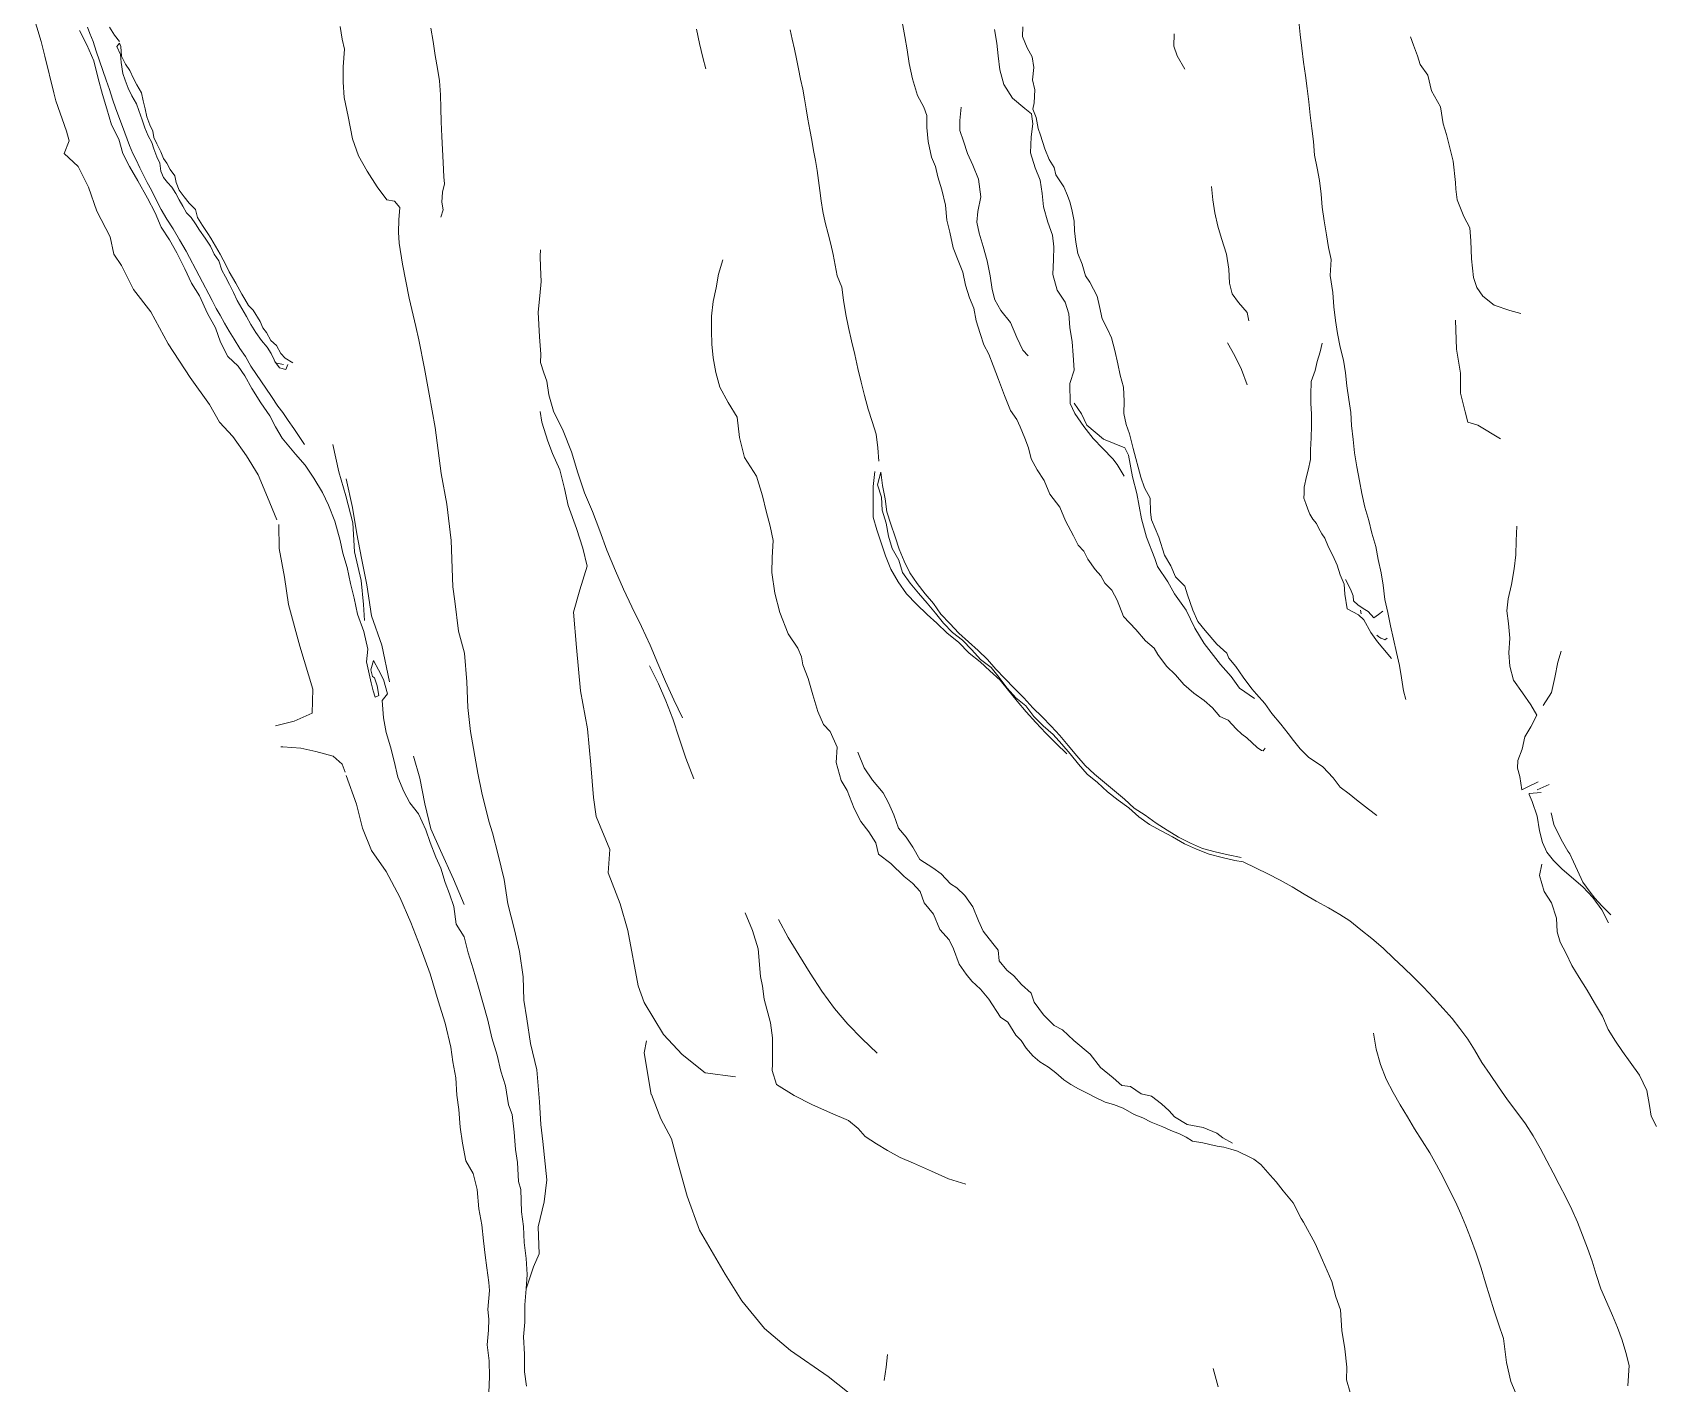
# Model space of a CAD drawing. Extents: x 683321 to 688873, y 7661944 to 7668387.
# Drawn here: x 684372 to 684880, y 7664237 to 7664659 of the extents above; entities that cross this region are included whole.
import ezdxf

# ---------------------------------------------------------------- set-up
doc = ezdxf.new("R2010")
doc.units = 0
doc.header["$MEASUREMENT"] = 0
doc.layers.add('01 CRESTA_Line', color=3, linetype='Continuous', lineweight=20)

msp = doc.modelspace()

# ---------------------------------------------------------------- linework, layer by layer
at = {"layer": '01 CRESTA_Line'}
for points in [[(684371.94, 7664665.5, 4021.47), (684374.63, 7664656.5, 4021.54), (684375.81, 7664652, 4021.84), (684378.62, 7664640.5, 4022.08), (684379.25, 7664638, 4022.34), (684382.56, 7664628.5, 4021.91), (684383.44, 7664625.5, 4022.84), (684381.88, 7664621.5, 4024.13), (684386.19, 7664617.5, 4022.58), (684389.44, 7664611, 4022.02), (684392.06, 7664603.5, 4022.32), (684396.25, 7664595.5, 4021.97), (684397.44, 7664590, 4023.55), (684399.75, 7664586.5, 4022.89), (684403.5, 7664579, 4021.53), (684409, 7664572, 4020.39), (684414.44, 7664562, 4020.48), (684421.31, 7664551.5, 4020.28), (684427.38, 7664543, 4019.84), (684430.5, 7664537.5, 4020), (684434.62, 7664533, 4018.4), (684438.94, 7664527, 4017.62), (684442.56, 7664521, 4017.09), (684445.44, 7664514, 4017.45), (684448.44, 7664507, 4017.24)], [(684757.67, 7664435.51, 4110.02), (684756.99, 7664434.7, 4109.9), (684756.53, 7664434.83, 4109.92), (684755.19, 7664435.79, 4109.78), (684751.94, 7664438.75, 4109.15), (684750.32, 7664439.88, 4109.01), (684748.55, 7664441.63, 4108.89), (684746.1, 7664444.27, 4108.66), (684743.47, 7664445.48, 4108.06), (684741.19, 7664448.15, 4107.83), (684738.55, 7664450.46, 4107.47), (684735.34, 7664452.8, 4106.9), (684732.22, 7664455.49, 4106.81), (684729.63, 7664458.52, 4106.32), (684726.76, 7664461.15, 4105.64), (684724.01, 7664464.86, 4105.16), (684722.87, 7664466.85, 4105.09), (684720.16, 7664469.15, 4104.61), (684717.22, 7664472.68, 4104.33), (684713.36, 7664476.74, 4103.72), (684711.3, 7664481.85, 4103.32), (684709.71, 7664484.93, 4103.06), (684707.5, 7664487.17, 4102.77), (684706.22, 7664489.49, 4102.5), (684704.5, 7664491.39, 4102.19), (684702.14, 7664494.63, 4101.71), (684700.88, 7664497.11, 4101.34), (684699.18, 7664499.07, 4101.26), (684697.64, 7664501.97, 4100.68), (684695.17, 7664506.68, 4100.23), (684693.36, 7664510.9, 4100.09), (684690.26, 7664514.99, 4099.4), (684688.51, 7664519.24, 4099.27), (684686.31, 7664522.58, 4098.95), (684684.41, 7664526.08, 4098.55), (684683.63, 7664529.44, 4098.26), (684682.45, 7664532.49, 4097.7), (684680.96, 7664536.05, 4098.08), (684679.9, 7664538.38, 4098.04), (684677.99, 7664541.15, 4097.45), (684676.08, 7664545.83, 4097.11), (684674.22, 7664550.88, 4096.87), (684672.53, 7664555.27, 4096.68), (684671.2, 7664558.77, 4096.33), (684669.63, 7664561.7, 4095.98), (684668.51, 7664565.26, 4096.06), (684667.26, 7664569.16, 4095.63), (684666.44, 7664573.18, 4095.27), (684665.14, 7664576.39, 4095.29), (684663.85, 7664580.39, 4095), (684663.05, 7664584.37, 4094.47), (684661.76, 7664587.52, 4094.42), (684660.05, 7664592.04, 4093.71), (684658.98, 7664596.94, 4093.28), (684658.07, 7664600.69, 4093.05), (684657.66, 7664605.35, 4092.62), (684656.49, 7664610.13, 4092.48), (684655.27, 7664614.27, 4092.21), (684654.54, 7664617.47, 4092.02), (684653.28, 7664620.34, 4091.66), (684652.22, 7664625.23, 4091.41), (684651.76, 7664629.6, 4090.92), (684651.8, 7664633.35, 4090.67), (684650.83, 7664636.05, 4090.35), (684648.85, 7664639.63, 4090.41), (684647.29, 7664644.88, 4089.6), (684646.3, 7664649.62, 4089.26), (684645.6, 7664653.92, 4088.8), (684644.87, 7664658.09, 4088.59), (684644.11, 7664662.74, 4088.13)], [(684768.2, 7664662.94, 4132.23), (684768.6, 7664658.69, 4131.92), (684769.09, 7664654.41, 4131.6), (684769.68, 7664650.1, 4131.24), (684770.26, 7664645.96, 4130.95), (684770.78, 7664641.82, 4130.55), (684771.31, 7664637.71, 4130.27), (684771.75, 7664633.53, 4129.91), (684772.23, 7664629.35, 4129.62), (684772.74, 7664625.26, 4129.33), (684773.12, 7664621.03, 4129.07), (684773.89, 7664616.9, 4128.78), (684774.62, 7664613.07, 4128.44), (684775.12, 7664608.75, 4127.91), (684775.51, 7664604.69, 4127.55), (684776.11, 7664600.46, 4127.16), (684776.82, 7664596.12, 4126.8), (684777.5, 7664592.11, 4126.49), (684778.31, 7664588.32, 4126.18), (684778.03, 7664583.34, 4125.83), (684778.86, 7664578.03, 4125.4), (684779.11, 7664573.59, 4125.07), (684779.68, 7664569.29, 4124.77), (684780.3, 7664565.19, 4124.43), (684781.08, 7664561, 4123.88), (684782.15, 7664556.92, 4123.42), (684782.78, 7664552.93, 4123.11), (684783.24, 7664548.84, 4122.76), (684783.87, 7664544.6, 4122.42), (684784.43, 7664540.57, 4122.04), (684784.69, 7664536.43, 4121.64), (684785.21, 7664532.07, 4121.18), (684785.56, 7664527.88, 4120.79), (684786.36, 7664523.48, 4120.31), (684787.16, 7664519.19, 4119.86), (684787.94, 7664515.18, 4119.48), (684788.81, 7664510.94, 4119.08), (684790.03, 7664506.76, 4118.61), (684791.06, 7664502.83, 4118.31), (684792.22, 7664498.65, 4117.95), (684793.04, 7664494.51, 4117.61), (684793.93, 7664490.39, 4117.31), (684794.56, 7664486.48, 4117), (684795.1, 7664482.04, 4116.55), (684796, 7664477.98, 4116.23), (684796.88, 7664473.78, 4115.91), (684797.77, 7664469.59, 4115.58), (684798.69, 7664465.42, 4115.29), (684799.63, 7664461.41, 4115.04), (684800.32, 7664457.54, 4114.73), (684800.97, 7664453.5, 4114.37), (684801.67, 7664450.81, 4114.08)], [(684386.63, 7664660, 4016.26), (684389, 7664655.5, 4016.06), (684391.19, 7664650.5, 4015.89), (684392.5, 7664645, 4015.64), (684393.88, 7664640, 4015.64), (684395.25, 7664635.5, 4015.64), (684396.62, 7664630.5, 4015.66), (684398.94, 7664626, 4015.65), (684400.25, 7664621.5, 4015.37), (684402.31, 7664617.5, 4015.15), (684404.94, 7664613, 4015.02), (684407.94, 7664607.5, 4015.14), (684410.38, 7664603, 4014.94), (684412.19, 7664598.5, 4014.52), (684414.81, 7664594.5, 4014.53), (684417.06, 7664590.5, 4014.18), (684419.62, 7664585.5, 4014.01), (684421.75, 7664581, 4013.77), (684424.25, 7664577, 4013.7), (684426.75, 7664571.5, 4013.6), (684429.19, 7664567, 4013.48), (684430.75, 7664562.5, 4013.13), (684433.12, 7664558, 4012.89), (684436.25, 7664555, 4012.8), (684438.38, 7664552, 4012.56), (684440.62, 7664548, 4012.4), (684443.44, 7664543.5, 4012.27), (684446.19, 7664539.5, 4012.03), (684448, 7664536, 4011.99), (684450.06, 7664532.5, 4011.83), (684454.19, 7664527.5, 4011.95), (684457.25, 7664524, 4011.96), (684460, 7664520, 4012.21), (684462.69, 7664515.5, 4012.3), (684464.56, 7664511.5, 4012.79), (684466.5, 7664506.5, 4012.92), (684468.19, 7664500.5, 4013.11), (684469.06, 7664496.5, 4013.44), (684470.44, 7664492, 4013.64), (684471.44, 7664487, 4013.73), (684472.56, 7664482.5, 4013.99), (684473.69, 7664477.5, 4014.01), (684475.62, 7664472, 4014.07), (684476.88, 7664466.5, 4013.87), (684476.44, 7664462.5, 4012.82), (684477.88, 7664456, 4012.27), (684478.56, 7664453.5, 4012.33), (684479.12, 7664451.5, 4012.28), (684480.31, 7664452, 4012.42), (684479.81, 7664455, 4012.35), (684479, 7664457.5, 4012.3), (684478.31, 7664458, 4012.26), (684477.81, 7664460, 4012.18), (684478.62, 7664463, 4014.11), (684480.25, 7664460, 4013.88), (684481.81, 7664457, 4013.88), (684483.06, 7664452.5, 4013.88), (684481.38, 7664450.5, 4014.07), (684481.75, 7664445, 4013.56), (684482.56, 7664440.5, 4012.77), (684484, 7664436, 4012.6), (684485.13, 7664431.5, 4012.27), (684486.25, 7664426.5, 4012.22), (684488.12, 7664422, 4012.13), (684490.06, 7664418.5, 4012.67), (684492.75, 7664415, 4013.48), (684495, 7664410, 4013.33), (684496.38, 7664406, 4013.54), (684498.19, 7664401.5, 4013.31), (684499.75, 7664398, 4013.05), (684501.06, 7664393.5, 4012.73), (684502.38, 7664390, 4012.45), (684503.81, 7664386, 4012.37), (684504.56, 7664380.5, 4011.38), (684507.06, 7664376.5, 4011.84), (684508.31, 7664371.5, 4011.03), (684509.81, 7664366.5, 4011), (684511.25, 7664361.5, 4010.97), (684512.88, 7664356, 4010.92), (684514.38, 7664350.5, 4010.73), (684515.69, 7664345, 4010.61), (684517.38, 7664339.5, 4010.8), (684518.5, 7664334.5, 4010.82), (684519.94, 7664330, 4011.03), (684520.88, 7664324, 4011.27), (684522, 7664321, 4011.2), (684522.62, 7664315.5, 4011.49), (684523.06, 7664310, 4011.61), (684523.69, 7664306, 4011.56), (684524.06, 7664300, 4011.53), (684524.75, 7664297.5, 4011.33), (684524.94, 7664290.5, 4011.12), (684525.62, 7664286, 4010.77), (684525.75, 7664281, 4010.54), (684526.44, 7664276, 4010.36), (684526.69, 7664271, 4010.15), (684526.44, 7664266.5, 4009.93), (684526, 7664261.5, 4009.68), (684526, 7664256, 4009.17), (684525.62, 7664251.5, 4008.68), (684525.94, 7664246, 4008.2), (684525.94, 7664240.5, 4008.36), (684526.5, 7664236, 4008.15)], [(684389.12, 7664661, 4015.96), (684389.94, 7664659, 4015.86), (684390.94, 7664656.5, 4015.75), (684391.88, 7664653.5, 4015.63), (684392.94, 7664650.5, 4015.52), (684393.94, 7664647.5, 4015.45), (684395, 7664644.5, 4015.43), (684396, 7664641.5, 4015.46), (684397, 7664638.5, 4015.5), (684398.06, 7664635.5, 4015.55), (684399.19, 7664632.5, 4015.53), (684400.81, 7664628, 4015.36), (684401.56, 7664626, 4015.27), (684402.31, 7664624, 4015.2), (684403.31, 7664621.5, 4015.13), (684404.38, 7664619.5, 4015.06), (684405.5, 7664617, 4015), (684406.62, 7664615, 4014.97), (684407.88, 7664612.5, 4014.93), (684409.19, 7664610, 4014.88), (684410.62, 7664607, 4014.81), (684412.19, 7664604, 4014.7), (684414, 7664601, 4014.5), (684415.94, 7664598, 4014.29), (684417.94, 7664594.5, 4014.13), (684420, 7664591, 4014.01), (684428.12, 7664575.5, 4013.53), (684429.38, 7664573, 4013.44), (684430.62, 7664571, 4013.31), (684432, 7664568.5, 4013.19), (684433.44, 7664566, 4013.03), (684435, 7664563.5, 4012.86), (684436.81, 7664560.5, 4012.7), (684438.56, 7664558, 4012.57), (684440.31, 7664555, 4012.47), (684446.75, 7664545.5, 4012.12), (684448.69, 7664542.5, 4012), (684450.25, 7664540.5, 4011.94), (684451.94, 7664538, 4011.86), (684453.69, 7664535.5, 4011.85), (684455.38, 7664533, 4011.87), (684457.06, 7664530.5, 4011.88)], [(684399.13, 7664656.5, 4017.71), (684397.62, 7664658.5, 4018.86), (684396.06, 7664661, 4019.32)], [(684526.44, 7664266.5, 4009.93), (684528.69, 7664273.3, 4011.32), (684530.49, 7664277.41, 4012.24), (684530.16, 7664285.87, 4012.67), (684532.01, 7664293.64, 4013.48), (684532.91, 7664300.6, 4014.4), (684531.68, 7664312.57, 4015.68), (684531.03, 7664317.91, 4016.45), (684530.56, 7664324.93, 4016.83), (684529.76, 7664334.95, 4017.28), (684527.74, 7664343.14, 4017.96), (684526.66, 7664350.91, 4018.78), (684525.69, 7664356.79, 4019.27), (684525.47, 7664364.09, 4019.89), (684524.32, 7664371.99, 4020.55), (684522.81, 7664378.77, 4021.17), (684520.71, 7664386.88, 4022.09), (684519.53, 7664394.43, 4022.94), (684517.61, 7664402.19, 4023.31), (684515.86, 7664409.04, 4024.13), (684514.7, 7664412.76, 4024.74), (684512.53, 7664421.63, 4025.44), (684511.33, 7664427.76, 4026.52), (684508.98, 7664440.77, 4027.44), (684508.16, 7664448.22, 4028.06), (684507.9, 7664456.3, 4029.26), (684507.13, 7664465.3, 4029.6), (684505.23, 7664472.09, 4029.9), (684504.08, 7664481.52, 4030.59), (684503.44, 7664486.05, 4031.02), (684502.9, 7664500.54, 4032.18), (684501.58, 7664511.9, 4033.45), (684499.84, 7664521.46, 4034.39), (684497.95, 7664535.85, 4036.23), (684496.08, 7664546.28, 4036.78), (684494.63, 7664554.3, 4037.88), (684492.82, 7664563.24, 4038.9), (684491.89, 7664567.41, 4039.17), (684489.84, 7664576.26, 4040.27), (684487.74, 7664586.9, 4041.35), (684486.69, 7664593.47, 4041.21), (684486.43, 7664596.93, 4042.57), (684486.53, 7664600.78, 4042.62), (684486.88, 7664604.66, 4041.31), (684485.19, 7664606.61, 4041.53), (684482.79, 7664607.08, 4041.61), (684479.83, 7664611.05, 4041.7), (684476.64, 7664616.02, 4041.85), (684473.91, 7664620.76, 4041.56), (684472.07, 7664626.08, 4041.49), (684470.68, 7664633.06, 4041.22), (684469.46, 7664638.99, 4041.28), (684469.15, 7664643.86, 4041.35), (684469.2, 7664648.67, 4041.42), (684469.55, 7664654.11, 4042.07), (684468.83, 7664657.31, 4041.48), (684468.22, 7664661.28, 4041.6)], [(684496.57, 7664660.72, 4046.44), (684497.31, 7664656.52, 4046.1), (684497.92, 7664652.18, 4045.65), (684498.69, 7664648.11, 4045.34), (684499.25, 7664644.21, 4045.04), (684499.63, 7664639.9, 4044.6), (684499.76, 7664635.65, 4044.19), (684499.84, 7664631.39, 4043.79), (684500.06, 7664626.86, 4043.35), (684500.21, 7664622.78, 4042.94), (684500.48, 7664618.68, 4042.6), (684500.68, 7664614.24, 4042.19), (684500.81, 7664612.07, 4041.88), (684500.21, 7664609.47, 4041.19), (684499.98, 7664606.31, 4040.69), (684500.48, 7664603.85, 4040.02), (684499.76, 7664601.56, 4039.65)], [(684582.65, 7664648.01, 4070.52), (684581.68, 7664651.55, 4070.49), (684580.68, 7664655.94, 4070.43), (684579.74, 7664660.41, 4070.43)], [(684636.73, 7664525.35, 4099.32), (684636.48, 7664529.48, 4098.84), (684635.95, 7664533.73, 4097.21), (684634.72, 7664537.68, 4096.91), (684633.4, 7664541.61, 4096.55), (684632.23, 7664545.88, 4096.22), (684631.28, 7664550, 4095.95), (684630.24, 7664554.28, 4095.59), (684629.21, 7664558.62, 4095.27), (684628.24, 7664562.9, 4094.9), (684627.23, 7664567.12, 4094.58), (684626.46, 7664571.18, 4094.37), (684625.73, 7664575.61, 4094.12), (684625.21, 7664579.69, 4094.01), (684623.75, 7664583.24, 4093.62), (684623.09, 7664586.62, 4093.34), (684622.47, 7664589.92, 4093.07), (684621.77, 7664593.15, 4092.8), (684620.91, 7664596.44, 4092.49), (684619.97, 7664599.89, 4092.23), (684619.26, 7664603.38, 4092.01), (684618.7, 7664606.71, 4091.73), (684618.25, 7664609.96, 4091.46), (684617.84, 7664613.12, 4091.19), (684617.43, 7664616.2, 4090.98), (684616.94, 7664619.29, 4090.7), (684616.37, 7664622.49, 4090.47), (684615.83, 7664625.71, 4090.22), (684615.21, 7664628.9, 4089.92), (684614.56, 7664632.22, 4089.64), (684614.04, 7664635.51, 4089.38), (684613.53, 7664638.61, 4089.12), (684612.95, 7664641.66, 4088.85), (684612.3, 7664644.76, 4088.55), (684611.63, 7664647.95, 4088.25), (684611, 7664651.12, 4087.96), (684610.35, 7664654.19, 4087.67), (684609.68, 7664657.24, 4087.39), (684608.99, 7664660.21, 4087.12)], [(684672.92, 7664660.33, 4101.86), (684673.65, 7664656.05, 4101.81), (684674.09, 7664652.08, 4101.82), (684674.66, 7664647.64, 4101.86), (684675.9, 7664643.05, 4101.95), (684678.54, 7664638.78, 4101.93), (684682.42, 7664635.64, 4101.87), (684684.58, 7664633.91, 4101.83), (684684.95, 7664630.75, 4101.9), (684684.4, 7664626.76, 4101.95), (684684.21, 7664621.75, 4102.02), (684685.68, 7664617.07, 4102.18), (684687.23, 7664613.22, 4102.38), (684687.83, 7664609.03, 4102.61), (684688.26, 7664604.79, 4102.79), (684689.63, 7664600.09, 4102.97), (684691.09, 7664595.99, 4103.06), (684691.51, 7664592.38, 4103.2), (684691.43, 7664588.42, 4103.38), (684691.18, 7664583.72, 4103.57), (684692.51, 7664578.83, 4103.82), (684695.08, 7664575.05, 4103.9), (684696.24, 7664571.42, 4104.09), (684696.56, 7664567.11, 4104.41), (684697.26, 7664562.6, 4104.65), (684697.56, 7664558.41, 4104.71), (684697.87, 7664553.75, 4104.88), (684696.53, 7664549.57, 4105.03), (684696.64, 7664543.37, 4105.27), (684698.13, 7664540.16, 4105.41), (684700.92, 7664536.14, 4105.58), (684703.8, 7664532.42, 4105.52), (684706.85, 7664529.23, 4105.62), (684710.02, 7664526.06, 4105.75), (684711.31, 7664524.27, 4106.63), (684713.52, 7664520.64, 4106.6)], [(684681.78, 7664661.14, 4104.73), (684681.7, 7664658.07, 4104.68), (684683.17, 7664654.53, 4104.81), (684684.73, 7664651.74, 4105.15), (684685.24, 7664648.45, 4104.92), (684684.87, 7664644.58, 4105.55), (684685.56, 7664641.39, 4105.4), (684685.34, 7664637.33, 4104.78), (684684.92, 7664635.34, 4105.41), (684685.95, 7664632.76, 4105.55), (684686.59, 7664629.37, 4105.37), (684687.38, 7664627.21, 4105.79), (684688.67, 7664623, 4105.47), (684690.05, 7664619.69, 4104.68), (684691.65, 7664617.15, 4105.05), (684692.18, 7664614.83, 4105.74), (684694.6, 7664611.13, 4105.73), (684695.75, 7664608.37, 4106), (684696.5, 7664606.43, 4105.89), (684697.16, 7664604.01, 4105.84), (684697.87, 7664600.35, 4105.99), (684697.97, 7664597.37, 4106.04), (684698.35, 7664593.76, 4106.06), (684698.99, 7664590.24, 4105.97), (684700.41, 7664586.88, 4106.23), (684701.44, 7664583.21, 4106.38), (684702.83, 7664581.25, 4106.58), (684705.12, 7664576.85, 4106.81), (684705.79, 7664573.65, 4107.12), (684706.6, 7664569.77, 4107.1), (684708.24, 7664566.84, 4107.42), (684709.53, 7664563.91, 4107.35), (684710.61, 7664559.95, 4107.78), (684711.51, 7664555.74, 4107.94), (684712.26, 7664552.16, 4107.92), (684713.27, 7664548.4, 4108.43), (684713.57, 7664544.09, 4108.52), (684713.46, 7664540.19, 4108.94), (684714.15, 7664536.72, 4109.03), (684715.21, 7664533.87, 4109.2), (684716.36, 7664529.24, 4109.44), (684718.76, 7664520.32, 4110.05), (684719.93, 7664516.95, 4110.36), (684721.62, 7664513.7, 4110.55), (684721.77, 7664509.39, 4110.85), (684722.11, 7664506.92, 4111.12), (684724.41, 7664501.54, 4111.56), (684726.19, 7664495.92, 4111.9), (684728.14, 7664492.59, 4111.91), (684729.58, 7664489.09, 4112.25), (684732.54, 7664486.22, 4111.86), (684733.38, 7664483.47, 4112.25), (684735.01, 7664478.75, 4112.66), (684736.6, 7664475.14, 4112.87), (684738.84, 7664472.34, 4112.84), (684742.49, 7664468.05, 4112.98), (684745.7, 7664465.26, 4112.72), (684746.25, 7664463.69, 4113.08), (684748.44, 7664461.12, 4113.27), (684750.75, 7664457.71, 4113.01), (684753.47, 7664454.14, 4113.14), (684754.9, 7664452.4, 4113.37), (684757.52, 7664449.49, 4113.57), (684759.74, 7664446.38, 4113.61), (684762.5, 7664443.04, 4113.8), (684764.89, 7664440.11, 4113.99), (684766.55, 7664437.93, 4113.94), (684768.56, 7664435.29, 4114.03), (684771.22, 7664432.73, 4114.21), (684775.73, 7664429.72, 4114.1), (684778.91, 7664426.23, 4113.96), (684781.14, 7664423.33, 4114.32), (684783.96, 7664421.32, 4114.13), (684786.27, 7664419.37, 4113.86), (684789.99, 7664416.48, 4113.36), (684792.55, 7664414.5, 4112.16)], [(684732.54, 7664647.88, 4104.7), (684730.15, 7664652.03, 4104.68), (684729.11, 7664655.09, 4104.62), (684729.2, 7664658.98, 4104.55)], [(684803.08, 7664657.99, 4130.34), (684804.05, 7664655.42, 4130.83), (684805.35, 7664652.06, 4131.22), (684806.15, 7664649.35, 4131.54), (684808.51, 7664645.97, 4131.3), (684809.72, 7664641.08, 4130.97), (684812.48, 7664636.15, 4130.92), (684813.31, 7664630.82, 4130.53), (684814.43, 7664627.42, 4130.4), (684815.47, 7664623.33, 4130.32), (684816.44, 7664619.08, 4130), (684817.24, 7664612.4, 4130.12), (684817.3, 7664610.39, 4130.45), (684817.72, 7664607.05, 4130.62), (684819.8, 7664601.78, 4130.69), (684821.68, 7664598.29, 4130.63), (684821.99, 7664594.21, 4130.89), (684822.2, 7664588.58, 4131.27), (684822.79, 7664582.69, 4131.81), (684823.91, 7664579.58, 4132.04), (684825.79, 7664576.92, 4131.83), (684829.34, 7664574.05, 4131.98), (684834.21, 7664572.41, 4131.86), (684837.6, 7664571.46, 4131.96)], [(684451.81, 7664555.5, 4014.95), (684451.19, 7664554, 4014.61), (684449.19, 7664554.5, 4015.17), (684447.75, 7664556.5, 4015.24), (684447.56, 7664557, 4015.24), (684446.62, 7664559, 4015.73), (684445.38, 7664561, 4015.72), (684443.62, 7664563, 4015.52), (684441.81, 7664565.5, 4015.6), (684440.25, 7664568, 4015.65), (684438.88, 7664570.5, 4015.77), (684437.5, 7664573, 4015.81), (684436, 7664575.5, 4015.86), (684434.81, 7664578, 4016.02), (684433.63, 7664580.5, 4016.05), (684432.38, 7664583, 4016.11), (684431.19, 7664585, 4016.25), (684430.25, 7664588, 4016.37), (684428.81, 7664590, 4016.42), (684427.62, 7664592.5, 4016.49), (684426, 7664595, 4016.55), (684424.19, 7664597.5, 4016.75), (684422.94, 7664599.5, 4016.75), (684421.56, 7664601.5, 4016.99), (684420.13, 7664603, 4017.06), (684419, 7664605, 4017.19), (684417.88, 7664607, 4017.16), (684416.75, 7664609, 4017.18), (684415.56, 7664611, 4016.85), (684414.19, 7664612.5, 4016.74), (684412.94, 7664614, 4016.76), (684412.12, 7664616, 4017.2), (684411.81, 7664618.5, 4017.44), (684410.81, 7664620.5, 4017.6), (684409.94, 7664623, 4017.78), (684409.25, 7664625, 4017.94), (684408.13, 7664627, 4017.69), (684407.12, 7664629.5, 4017.97), (684406.31, 7664632, 4018.05), (684405.19, 7664635, 4017.75), (684404.44, 7664637, 4017.65), (684403, 7664639.5, 4017.43), (684401.88, 7664642, 4017.24), (684400.94, 7664644.5, 4017.16), (684400.19, 7664646.5, 4017.45), (684399.69, 7664650, 4017.68), (684399.5, 7664652.5, 4017.37), (684398.38, 7664655, 4017.25), (684398.38, 7664655, 4017.24), (684399.19, 7664656, 4017.48), (684399.56, 7664655, 4017.4), (684399.81, 7664652, 4017.36), (684401, 7664649.5, 4017.94), (684402.44, 7664647.5, 4017.84), (684403.56, 7664645, 4017.77), (684404.63, 7664643, 4017.96), (684406.06, 7664640.5, 4017.89), (684406.62, 7664638, 4018.22), (684407.19, 7664635.5, 4018.13), (684407.69, 7664633, 4018.32), (684408.63, 7664630.5, 4018.32), (684409.62, 7664628.5, 4018.34), (684409.94, 7664626.5, 4018.19), (684410.81, 7664624.5, 4018.04), (684412.06, 7664622, 4017.91), (684412.94, 7664620, 4018.16), (684414, 7664618.5, 4017.64), (684415, 7664616.5, 4017.58), (684416.5, 7664614.5, 4017.36), (684416.94, 7664612.5, 4017.24), (684417.88, 7664610, 4017.02), (684419.38, 7664608, 4017.23), (684421, 7664606, 4016.93), (684422.94, 7664604, 4017.06), (684423.56, 7664601.5, 4016.89), (684425.13, 7664599, 4016.81), (684426.81, 7664596.5, 4016.57), (684427.75, 7664595, 4016.47), (684429.19, 7664592.5, 4016.38), (684430.62, 7664590, 4016.31), (684432.56, 7664586.5, 4016.31), (684433.44, 7664584.5, 4016.15), (684435.56, 7664581, 4016.26), (684437.44, 7664577.5, 4016.15), (684438.38, 7664576, 4016.01), (684439.5, 7664574, 4015.89), (684441, 7664572.5, 4015.91), (684443.19, 7664569, 4015.66), (684444, 7664567, 4015.67), (684445.12, 7664565.5, 4015.78), (684446.56, 7664563, 4015.84), (684448.25, 7664561.5, 4015.89), (684449.62, 7664559, 4015.71), (684451, 7664557.5, 4015.48), (684453.39, 7664556.09, 4014.57)], [(684662.56, 7664635.97, 4090.75), (684662.06, 7664631.86, 4091.12), (684662.15, 7664628.69, 4091.4), (684663.21, 7664625.33, 4091.7), (684664.47, 7664621.52, 4092.02), (684666.13, 7664617.89, 4092.34), (684667.96, 7664613.47, 4092.67), (684668.7, 7664608.01, 4093.02), (684667.78, 7664603.38, 4093.4), (684667.47, 7664600.07, 4093.74), (684668.18, 7664596.62, 4094.06), (684669.36, 7664592.44, 4094.36), (684670.62, 7664588, 4094.67), (684671.63, 7664583.29, 4095.06), (684672.21, 7664578.99, 4095.35), (684673.01, 7664575.77, 4095.66), (684674.94, 7664572.47, 4095.96), (684678, 7664568.66, 4096.24), (684679.97, 7664563.94, 4096.54), (684681.81, 7664560.06, 4096.89), (684683.49, 7664558.2, 4097.17)], [(684752.55, 7664569.21, 4106.83), (684752.04, 7664571.8, 4106.33), (684749.25, 7664574.87, 4106.17), (684747.28, 7664577.63, 4106.01), (684746.51, 7664581, 4105.85), (684746.24, 7664585.36, 4105.66), (684745.54, 7664590.04, 4105.48), (684744, 7664594.93, 4105.3), (684742.83, 7664598.84, 4105.16), (684741.94, 7664602.92, 4105.02), (684741.26, 7664607.05, 4104.88), (684740.83, 7664611.21, 4104.73)], [(684530.92, 7664591.4, 4041.04), (684530.83, 7664589.36, 4040.79), (684530.94, 7664585.92, 4040.75), (684531.14, 7664581.51, 4040.92), (684530.71, 7664577.02, 4041.12), (684530.14, 7664571.9, 4041.28), (684530.56, 7664564.19, 4041.27), (684531.01, 7664558.8, 4040.82), (684530.92, 7664556.12, 4040.82), (684531.9, 7664552.97, 4041.34), (684532.84, 7664550.36, 4041.5), (684533.47, 7664546.09, 4041.33), (684534.94, 7664540.91, 4041.75), (684538.03, 7664534.81, 4041.54), (684540.6, 7664528.26, 4041.6), (684542.58, 7664521.63, 4041.82), (684544.71, 7664515.42, 4041.86), (684547.13, 7664509.6, 4041.85), (684549.45, 7664503.56, 4041.78), (684551.66, 7664497.51, 4041.71), (684554.39, 7664491.01, 4041.67), (684556.87, 7664485.29, 4041.69), (684559.47, 7664479.73, 4041.7), (684562.47, 7664473.57, 4041.75), (684565.25, 7664467.77, 4041.89), (684567.6, 7664462.06, 4042.19), (684570.04, 7664456.4, 4042.49), (684572.6, 7664450.64, 4042.81), (684575.38, 7664445.02, 4043.13)], [(684587.9, 7664588.27, 4070.74), (684586.6, 7664583.76, 4070.65), (684585.88, 7664579.49, 4070.85), (684584.96, 7664575.24, 4070.88), (684584.42, 7664570.63, 4070.98), (684584.39, 7664566.05, 4071.02), (684584.51, 7664561.84, 4071.03), (684584.94, 7664557.62, 4071.07), (684585.74, 7664553.07, 4071.07), (684587, 7664548.42, 4071.05), (684589.62, 7664543.61, 4070.97), (684592.42, 7664539.03, 4070.74), (684593.2, 7664532.69, 4070.8), (684594.68, 7664526.42, 4070.96), (684598.45, 7664520.59, 4070.8), (684600.34, 7664514.48, 4070.91), (684601.54, 7664509.66, 4070.98), (684602.75, 7664505, 4071.01), (684603.73, 7664500.54, 4071.08), (684603.41, 7664495.17, 4071.06), (684603.33, 7664490.46, 4071.15), (684604.27, 7664484.02, 4071.39), (684605.83, 7664477.94, 4071.73), (684608.41, 7664471.31, 4071.62), (684611.43, 7664466.79, 4071.28), (684612.61, 7664464.11, 4071.92), (684613, 7664461.64, 4072.19), (684614.66, 7664457.31, 4071.91), (684616.09, 7664452.24, 4072.27), (684617.65, 7664447.03, 4071.93), (684619.42, 7664442.94, 4072.01), (684621.49, 7664440.76, 4072.54), (684623.68, 7664435.91, 4072.72), (684623.39, 7664431.03, 4072.59), (684624.96, 7664425.41, 4072.61), (684626.87, 7664422.3, 4073.09), (684629.06, 7664416.68, 4072.51), (684631.14, 7664412.62, 4072.55), (684633.65, 7664409.41, 4073.18), (684635.87, 7664405.92, 4073.07), (684636.64, 7664402.35, 4071.81), (684640.51, 7664399.47, 4073.1), (684644.74, 7664395.46, 4072.76), (684647.27, 7664393.38, 4072.88), (684649.69, 7664390.68, 4072.92), (684650.96, 7664387.14, 4072.82), (684653.89, 7664383.63, 4073.76), (684655.84, 7664378.83, 4072.99), (684658.76, 7664375.66, 4073.13), (684660.12, 7664372.77, 4073), (684661.87, 7664368.05, 4072.45), (684664.05, 7664364.86, 4072.17), (684665.81, 7664362.68, 4072.17), (684668.58, 7664360.19, 4072.52), (684671.17, 7664357.05, 4072.3), (684674.87, 7664351.44, 4072.32), (684677.16, 7664349.84, 4072.76), (684679.58, 7664345.79, 4072.19), (684681.27, 7664344.08, 4071.87), (684682.9, 7664341.78, 4072), (684684.99, 7664339.36, 4071.88), (684687.17, 7664337.49, 4071.68), (684689.89, 7664335.77, 4071.78), (684692.14, 7664333.99, 4071.74), (684694.61, 7664331.87, 4071.62), (684696.88, 7664330.32, 4071.84), (684699.19, 7664329.04, 4071.97), (684702.54, 7664327.37, 4072.08), (684704.3, 7664326.42, 4071.99), (684707.6, 7664324.8, 4071.95), (684710.17, 7664324.07, 4072.05), (684713.18, 7664323.01, 4072.02), (684716.65, 7664321.04, 4072.1), (684719.38, 7664319.96, 4071.86), (684721.94, 7664318.55, 4071.82), (684725.64, 7664317.08, 4072), (684728.1, 7664315.95, 4071.9), (684730.8, 7664314.9, 4071.77), (684732.96, 7664313.89, 4071.78), (684734.86, 7664312.7, 4071.75), (684738.16, 7664312.1, 4071.87), (684740.32, 7664311.62, 4072.02), (684742.59, 7664311.07, 4071.81), (684744.76, 7664310.77, 4071.76), (684746.91, 7664310.14, 4071.91), (684748.97, 7664309.52, 4072.01), (684753.07, 7664307.56, 4071.61), (684754.06, 7664306.98, 4071.99), (684756.3, 7664305.33, 4072.01), (684759.19, 7664301.99, 4072.16), (684761.08, 7664299.95, 4072.05), (684763.3, 7664297.16, 4072.47), (684766.38, 7664293.41, 4072.51), (684768.94, 7664288.47, 4072.67), (684769.61, 7664287.32, 4072.54), (684773.29, 7664280.6, 4072.54), (684775.61, 7664275.4, 4072.66), (684778.49, 7664268.8, 4072.87), (684779.73, 7664263.95, 4072.92), (684781.18, 7664259.93, 4072.95), (684781.59, 7664253.43, 4072.93), (684782.62, 7664247.75, 4072.95), (684783.24, 7664241.98, 4072.98), (684783.05, 7664237.97, 4073.63), (684784.22, 7664234.07, 4073.14)], [(684831.25, 7664532.27, 4121.62), (684824.23, 7664536.56, 4121.77), (684821.01, 7664537.54, 4121.89), (684820.2, 7664540.74, 4122.37), (684818.71, 7664546.61, 4122.89), (684818.74, 7664552.78, 4123.41), (684817.55, 7664560.36, 4124.11), (684817.23, 7664569.39, 4124.95)], [(684751.98, 7664549.15, 4108.16), (684750.25, 7664553.98, 4107.99), (684748.14, 7664558.25, 4107.73), (684745.87, 7664562.32, 4107.51)], [(684775.49, 7664562.24, 4120.92), (684774.82, 7664559.49, 4121.3), (684773.88, 7664556.48, 4121.1), (684773.27, 7664553.61, 4121.19), (684772.08, 7664550.2, 4120.81), (684771.97, 7664546.02, 4120.81), (684771.96, 7664543.36, 4120.39), (684772.19, 7664540.07, 4120.24), (684772.13, 7664536.32, 4119.85), (684772.06, 7664532.59, 4119.49), (684771.84, 7664528.86, 4119.34), (684771.82, 7664525.78, 4119.34), (684771.08, 7664522.48, 4119.03), (684770.56, 7664520.54, 4118.92), (684769.81, 7664517.13, 4118.23), (684769.82, 7664515.3, 4118.36), (684769.76, 7664513.74, 4118.28), (684770.32, 7664512.08, 4118.28), (684770.98, 7664510.29, 4118.43), (684771.67, 7664508.7, 4118.32), (684772.53, 7664507.18, 4118.17), (684773.68, 7664505.8, 4118.18), (684774.38, 7664504.48, 4118.01), (684775.36, 7664502.54, 4117.82), (684776.33, 7664501.26, 4117.97), (684777.47, 7664498.39, 4118.14), (684778.85, 7664495.79, 4117.89), (684780.21, 7664492.81, 4118.05), (684781.12, 7664489.72, 4117.3), (684782.37, 7664486.87, 4116.7), (684782.54, 7664483.73, 4115.56), (684783.34, 7664479.17, 4115.42), (684786.81, 7664477.21, 4116.36), (684788.56, 7664475.69, 4116.14), (684790.75, 7664471.68, 4115.9), (684792.74, 7664468.77, 4116.3), (684794.47, 7664466.78, 4115.92), (684797.13, 7664463.6, 4115.74)], [(684448.44, 7664556, 4015.19), (684450.5, 7664555.5, 4015.06)], [(684530.83, 7664540.87, 4039.55), (684531.31, 7664537.46, 4038.83), (684533.19, 7664531.54, 4039.03), (684534.67, 7664527.74, 4039.13), (684536.9, 7664522.54, 4039.06), (684538.43, 7664516.78, 4039.02), (684539.57, 7664511.47, 4039.22), (684542.13, 7664504.21, 4038.81), (684544.12, 7664498.12, 4038.65), (684545.51, 7664492.46, 4038.98), (684543.23, 7664485.03, 4037), (684541.25, 7664478.04, 4035.83), (684542.16, 7664467.04, 4034.49), (684543.38, 7664453.47, 4032.52), (684545.6, 7664441.64, 4032.73), (684546.65, 7664430.35, 4032.76), (684547.5, 7664420.08, 4031.94), (684548.3, 7664414.14, 4030.53), (684552.56, 7664403.83, 4030.79), (684552.11, 7664396.53, 4029.93), (684555.78, 7664386.89, 4030.12), (684558.26, 7664378.5, 4030.34), (684561.49, 7664361.25, 4030.32), (684563.33, 7664356.04, 4030.57), (684569.34, 7664345.98, 4031.75), (684575.27, 7664339.79, 4032.9), (684582.38, 7664334.02, 4035.19), (684591.9, 7664332.72, 4038.09)], [(684754.34, 7664451.05, 4112.81), (684749.62, 7664454.35, 4112.53), (684747.02, 7664457.94, 4112.61), (684743.7, 7664461.75, 4112.26), (684738.59, 7664468.33, 4111.1), (684735.6, 7664473.12, 4111.34), (684732.88, 7664478.69, 4111.23), (684729.3, 7664483.84, 4110.8), (684727.15, 7664487.59, 4111.16), (684723.92, 7664492.39, 4110.05), (684723.11, 7664494.9, 4110.14), (684720.56, 7664501.52, 4108.93), (684718.9, 7664507.28, 4108.65), (684717.51, 7664515.16, 4108.87), (684716.12, 7664520.41, 4108.41), (684714.84, 7664527.18, 4108), (684713.73, 7664529.51, 4108.12), (684707.09, 7664532.15, 4106.36), (684701.81, 7664536.56, 4106.27), (684700.13, 7664540.13, 4106.38), (684697.85, 7664543.48, 4106.14)], [(684465.88, 7664530.5, 4014.96), (684467.75, 7664522, 4015.56), (684469.94, 7664514.5, 4015.66), (684472.19, 7664506, 4015.23), (684472.75, 7664497, 4015.01), (684474.81, 7664488, 4014.97), (684475.5, 7664480.5, 4014.76), (684475.81, 7664475.5, 4014.02)], [(684695.54, 7664433.79, 4106.01), (684692.27, 7664436.96, 4105.67), (684689.05, 7664440.24, 4105.27), (684685.87, 7664443.54, 4104.84), (684682.84, 7664446.88, 4104.49), (684680.02, 7664450.26, 4104.11), (684677.33, 7664453.57, 4103.7), (684674.69, 7664456.79, 4103.31), (684671.48, 7664459.75, 4102.94), (684668.5, 7664462.54, 4102.55), (684665.06, 7664465.24, 4102.27), (684661.64, 7664468.66, 4101.92), (684658.16, 7664471.5, 4101.52), (684654.88, 7664474.65, 4101.05), (684651.86, 7664477.38, 4100.56), (684648.54, 7664480.6, 4100.17), (684645.46, 7664483.81, 4099.84), (684642.83, 7664487.57, 4099.61), (684640.55, 7664491.52, 4099.34), (684638.89, 7664495.74, 4099.4), (684637.52, 7664499.78, 4099.17), (684636.15, 7664503.8, 4098.84), (684635, 7664507.74, 4098.78), (684635.04, 7664512.79, 4097.8), (684635.03, 7664517.43, 4097.53), (684635.54, 7664522.06, 4097.28)], [(684750.11, 7664401.37, 4112.12), (684746.08, 7664402.19, 4111.72), (684741.96, 7664403.18, 4111.39), (684738.05, 7664404.2, 4111), (684734.28, 7664405.89, 4110.63), (684730.49, 7664407.67, 4110.19), (684726.96, 7664409.93, 4109.77), (684723.52, 7664412.1, 4109.46), (684720.1, 7664414.64, 4109.19), (684716.69, 7664416.77, 4109), (684713.6, 7664419.61, 4108.72), (684710.51, 7664422.21, 4108.48), (684707.35, 7664424.78, 4108.19), (684704.28, 7664427.37, 4107.78), (684701.34, 7664430.13, 4107.61), (684698.72, 7664433.15, 4107.22), (684695.98, 7664436.38, 4106.73), (684693.39, 7664439.46, 4106.3), (684690.71, 7664442.45, 4105.92), (684687.86, 7664445.3, 4105.57), (684684.92, 7664448.16, 4105.21), (684682.13, 7664451.32, 4104.92), (684679.1, 7664454.36, 4104.52), (684676.18, 7664457.38, 4104.05), (684673.36, 7664460.29, 4103.63), (684670.72, 7664463.29, 4103.07), (684667.84, 7664466.13, 4102.82), (684664.78, 7664468.8, 4102.5), (684661.79, 7664471.54, 4102.21), (684659.01, 7664474.53, 4102.09), (684656.13, 7664477.42, 4101.8), (684653.91, 7664480.76, 4101.39), (684651.26, 7664483.83, 4101.12), (684648.77, 7664487, 4100.89), (684646.46, 7664490.36, 4100.56), (684644.65, 7664494, 4100.27), (684643.16, 7664497.75, 4100.14), (684641.9, 7664501.64, 4099.98), (684640.48, 7664505.55, 4099.81), (684639.3, 7664509.46, 4099.5), (684638.79, 7664513.57, 4099.31), (684637.9, 7664517.67, 4099.15), (684637.39, 7664521.83, 4098.86), (684636.37, 7664517.94, 4099.14), (684637.56, 7664514.06, 4099.25), (684637.8, 7664509.96, 4099.48), (684639.06, 7664505.92, 4099.78), (684639.81, 7664501.88, 4099.96), (684640.95, 7664497.98, 4100.05), (684643.02, 7664494.35, 4100.27), (684644.21, 7664490.48, 4100.46), (684646.61, 7664487.18, 4100.86), (684649.18, 7664484.05, 4101.14), (684651.85, 7664480.92, 4101.47), (684654.45, 7664477.82, 4101.75), (684656.96, 7664474.66, 4102), (684659.76, 7664471.75, 4102.23), (684662.99, 7664469.36, 4102.38), (684665.83, 7664466.32, 4102.62), (684668.61, 7664463.25, 4102.99), (684671.89, 7664460.76, 4103.48), (684674.43, 7664457.61, 4103.89), (684676.87, 7664454.36, 4104.35), (684679.62, 7664451.34, 4104.8), (684682.76, 7664448.84, 4105.13), (684685.21, 7664445.42, 4105.45), (684688.23, 7664442.57, 4105.77), (684691.29, 7664439.78, 4106.14), (684694, 7664436.8, 4106.55), (684696.62, 7664433.77, 4107.01), (684699.19, 7664430.58, 4107.38), (684701.91, 7664427.4, 4107.7), (684705.19, 7664424.77, 4108.07), (684708.28, 7664421.9, 4108.33), (684711.61, 7664419.3, 4108.59), (684714.96, 7664416.9, 4108.93), (684718.12, 7664414.11, 4109.17), (684721.48, 7664411.63, 4109.42), (684725.12, 7664409.71, 4109.77), (684728.7, 7664407.84, 4110.12), (684732.37, 7664405.62, 4110.5), (684736.12, 7664403.92, 4110.89), (684740.1, 7664402.42, 4111.32), (684744.24, 7664401.34, 4111.64), (684748.19, 7664400.38, 4111.81), (684750.76, 7664400.02, 4111.11), (684754.8, 7664398.07, 4111.45), (684758.43, 7664396.29, 4111.73), (684762.37, 7664394.24, 4112), (684766.1, 7664392.16, 4112.35), (684769.82, 7664389.9, 4112.67), (684773.65, 7664387.72, 4113.09), (684777.46, 7664385.61, 4113.46), (684781.01, 7664383.57, 4113.89), (684784.11, 7664381.51, 4114.24), (684787.58, 7664378.77, 4114.67), (684791.07, 7664375.98, 4115.25), (684794.54, 7664372.98, 4115.79), (684797.93, 7664369.81, 4116.29), (684800.95, 7664366.98, 4116.8), (684804.09, 7664363.96, 4117.3), (684807.22, 7664360.76, 4117.86), (684810.35, 7664357.45, 4118.35), (684813.37, 7664354.18, 4118.84), (684816.12, 7664350.97, 4119.28), (684818.59, 7664347.92, 4119.68), (684821.05, 7664344.52, 4120.15), (684823.11, 7664341.18, 4120.56), (684825.44, 7664337.24, 4120.97), (684828.04, 7664333.47, 4121.37), (684830.66, 7664329.63, 4121.77), (684833.42, 7664325.61, 4122.11), (684836.37, 7664321.76, 4122.51), (684839.06, 7664318.06, 4122.85), (684841.46, 7664314.3, 4123.17), (684843.65, 7664310.43, 4123.54), (684845.77, 7664306.49, 4123.98), (684847.79, 7664302.74, 4124.42), (684849.59, 7664299.12, 4124.7), (684851.79, 7664294.92, 4125.11), (684853.62, 7664291.26, 4125.41), (684855.41, 7664287.31, 4125.73), (684856.98, 7664283.27, 4126.05), (684858.47, 7664279.16, 4126.34), (684859.93, 7664275.14, 4126.64), (684861.21, 7664270.94, 4126.95), (684862.68, 7664266.45, 4127.13), (684864.56, 7664262.16, 4127.28), (684866.28, 7664258.12, 4127.53), (684867.84, 7664254.41, 4127.76), (684869.34, 7664250.45, 4128.03), (684870.5, 7664246.61, 4128.16), (684871.56, 7664242.48, 4128.22), (684871.07, 7664236.09, 4128.77)], [(684470.09, 7664519.78, 4015.57), (684472.04, 7664510.79, 4015.67), (684473.38, 7664502.62, 4015.35), (684474.9, 7664494.93, 4015.06), (684476.59, 7664486.66, 4015.38), (684477.98, 7664476.97, 4015.44), (684481.22, 7664467.73, 4014.6), (684483.67, 7664456.34, 4014.37)], [(684448, 7664442.5, 4014.23), (684453.81, 7664444, 4015.39), (684459.5, 7664446.5, 4017.02), (684459.69, 7664454, 4017.68), (684455.56, 7664467.5, 4018.39), (684452, 7664480.5, 4018.88), (684450.81, 7664489, 4019), (684449.12, 7664498, 4018.82), (684449.06, 7664505.5, 4017.25)], [(684843.03, 7664424.99, 4117.43), (684839.39, 7664423.26, 4117.06), (684837.98, 7664422.54, 4117.1), (684837.32, 7664426.65, 4117.07), (684836.59, 7664429.27, 4117.05), (684836.73, 7664431.73, 4117.21), (684838.01, 7664435.27, 4117.3), (684838.9, 7664439.05, 4117.31), (684840.75, 7664442.17, 4117.35), (684842.64, 7664445.87, 4117.53), (684840.79, 7664449.13, 4117.24), (684838.14, 7664452.9, 4116.76), (684835.38, 7664456.78, 4116.38), (684834.19, 7664461.2, 4116.05), (684833.91, 7664465.41, 4116.29), (684834.17, 7664469.99, 4116.49), (684833.76, 7664474.58, 4116.76), (684833.25, 7664478.51, 4117.06), (684833.72, 7664482.24, 4117.24), (684834.73, 7664486.72, 4117.65), (684835.6, 7664491.64, 4117.98), (684836.03, 7664495.97, 4118.29), (684836.23, 7664500.4, 4118.63), (684836.36, 7664504.93, 4118.93)], [(684782.76, 7664488.28, 4117.03), (684784.38, 7664485.28, 4116.62), (684785.13, 7664483.22, 4116.08), (684785.32, 7664481.64, 4115.8), (684786.76, 7664480.3, 4115.99), (684788.81, 7664478.89, 4116.23), (684789.86, 7664478.31, 4115.6), (684791.67, 7664476.36, 4115.64), (684793.1, 7664477.39, 4116.08), (684794.47, 7664478.37, 4115.63)], [(684787.68, 7664477.59, 4115.61), (684787.51, 7664478.74, 4116.23)], [(684795.8, 7664469.99, 4113.4), (684795.12, 7664469.47, 4113.45), (684794.5, 7664469.71, 4113.61), (684793.86, 7664469.91, 4113.72), (684793.24, 7664470.35, 4113.9), (684792.54, 7664470.89, 4114.23)], [(684844.59, 7664448.89, 4117.8), (684847.27, 7664452.96, 4118.07), (684848.29, 7664457.7, 4118.24), (684849.26, 7664462.42, 4118.33), (684850.3, 7664465.92, 4118.47)], [(684578.84, 7664425.95, 4041.88), (684576.4, 7664432.38, 4041.81), (684574.27, 7664438.66, 4041.73), (684572.31, 7664444.68, 4041.64), (684570.1, 7664450.35, 4041.68), (684567.8, 7664455.72, 4041.69), (684565.02, 7664461.25, 4041.58)], [(684469.75, 7664428, 4013.2), (684468.88, 7664430.5, 4013.17), (684466, 7664433, 4013.09), (684460.62, 7664434.5, 4013.32), (684455.88, 7664435.5, 4013.36), (684450.25, 7664436, 4013.34), (684449.62, 7664436, 4013.47)], [(684630.24, 7664434.26, 4071.47), (684632.21, 7664429.37, 4071.69), (684634.78, 7664425.58, 4072.37), (684638.13, 7664421.56, 4072.5), (684639.78, 7664418.42, 4072.6), (684641.42, 7664414.66, 4072.72), (684642.94, 7664410.54, 4072.86), (684645.29, 7664407.73, 4072.8), (684647.38, 7664404.54, 4071.43), (684649.57, 7664400.78, 4073.03), (684653.69, 7664398.12, 4071.75), (684656.25, 7664396.25, 4072.84), (684659.18, 7664393.17, 4072.41), (684661.18, 7664391.92, 4071.91), (684663.72, 7664389.52, 4072.78), (684666.22, 7664385.91, 4072.37), (684667.94, 7664381.59, 4071.13), (684669.41, 7664378.37, 4072.67), (684672.48, 7664374.5, 4072.29), (684674.13, 7664372.39, 4070.99), (684674.43, 7664369.03, 4072.54), (684676.82, 7664366.17, 4072.23), (684679.04, 7664364.38, 4071.09), (684681.39, 7664361.67, 4072.31), (684684.47, 7664358.91, 4071.8), (684685.39, 7664356.07, 4070.26), (684688.3, 7664352.12, 4072.14), (684691.59, 7664348.8, 4071.92), (684694.24, 7664347.43, 4070.29), (684697.77, 7664344.09, 4072.3), (684702.92, 7664339.89, 4069.75), (684706.14, 7664335.71, 4072.32), (684710.09, 7664332.49, 4071.05), (684712.82, 7664330.08, 4071.06), (684715.55, 7664329.74, 4070.49), (684718.84, 7664327.49, 4072.4), (684722.05, 7664326.71, 4072.23), (684725.16, 7664324.31, 4072.04), (684727.57, 7664322.15, 4072.06), (684729.32, 7664320.29, 4072.54), (684733.23, 7664317.87, 4071.8), (684738.25, 7664316.92, 4072.41), (684742.51, 7664315.12, 4072.26), (684744.35, 7664313.69, 4071.81), (684747.42, 7664312.02, 4071.98)], [(684491.16, 7664433.08, 4014.79), (684493.14, 7664426.22, 4015.12), (684494.76, 7664418.14, 4014.68), (684496.62, 7664410.3, 4014.74), (684499.56, 7664403.59, 4014.69), (684503.68, 7664394.61, 4014.43), (684507.04, 7664386.63, 4014.27)], [(684470.06, 7664427, 4013.14), (684473.31, 7664418, 4013.2), (684475.25, 7664410.5, 4014.06), (684478.06, 7664403.5, 4014.93), (684482.56, 7664397, 4014.35), (684486.88, 7664389, 4013.76), (684490.31, 7664381, 4013.39), (684493.25, 7664373.5, 4012.98), (684496.38, 7664365, 4012.95), (684498.88, 7664356.5, 4012.68), (684501.06, 7664349.5, 4012.4), (684502.88, 7664342, 4012.42), (684503.5, 7664337.5, 4012.66), (684504.44, 7664332.5, 4012.74), (684504.69, 7664327, 4013.17), (684505.31, 7664322.5, 4013.36), (684505.75, 7664317, 4013.5), (684506.5, 7664312, 4013.48), (684507.56, 7664306.5, 4013.39), (684509.88, 7664302.5, 4013.17), (684511.06, 7664297.5, 4013.05), (684511.63, 7664291.5, 4012.84), (684512.5, 7664286.5, 4012.5), (684513.06, 7664281.5, 4012.38), (684513.62, 7664277, 4012.05), (684514.13, 7664273, 4011.99), (684514.69, 7664268.5, 4011.71), (684514.94, 7664266, 4011.12), (684514.44, 7664260, 4011.35), (684514.69, 7664257, 4011.34), (684514.62, 7664253.5, 4010.28), (684514.25, 7664249, 4010.2), (684514.81, 7664244, 4010.14), (684514.94, 7664239, 4009.72), (684514.69, 7664234, 4008.82)], [(684846.54, 7664424.2, 4117.67), (684842.75, 7664422.57, 4117.31)], [(684844.02, 7664421.66, 4120.35), (684840.21, 7664421.34, 4117.92), (684840.21, 7664421.34, 4117.92), (684840.24, 7664421.04, 4117.93), (684841.16, 7664418.88, 4118.06), (684842.73, 7664414.29, 4118.31), (684843.52, 7664409.66, 4118.56), (684844.41, 7664406.03, 4118.76), (684845.79, 7664403, 4118.94), (684847.91, 7664400.45, 4119.11), (684850.52, 7664397.85, 4119.31), (684853.54, 7664395.24, 4119.52), (684856.99, 7664392.19, 4119.76), (684860.17, 7664388.87, 4120.01), (684862.96, 7664384.96, 4120.26), (684865.08, 7664380.97, 4120.5)], [(684865.77, 7664383.41, 4121.2), (684862.94, 7664386.24, 4121.42), (684860.83, 7664388.69, 4121.39), (684859.29, 7664390.51, 4121.2), (684856.99, 7664393.67, 4121.42), (684855.36, 7664397.3, 4121.36), (684854.13, 7664400.04, 4121.35), (684853.01, 7664402.48, 4121.31), (684852.34, 7664403.39, 4121.39), (684850.23, 7664406.95, 4121.52), (684847.93, 7664411.67, 4121.5), (684847.08, 7664415.3, 4121.6)], [(684844.21, 7664399.31, 4118.77), (684843.53, 7664395.78, 4119.39), (684844.98, 7664390.68, 4119.49), (684847.24, 7664387.23, 4119.86), (684848.79, 7664382.38, 4120.15), (684849.05, 7664378.14, 4120.38), (684849.91, 7664374.92, 4120.68), (684851.85, 7664371.34, 4121.06), (684853.63, 7664367.55, 4121.44), (684855.84, 7664363.84, 4121.79), (684858.35, 7664359.82, 4122.18), (684860.7, 7664355.86, 4122.6), (684863.17, 7664351.79, 4122.93), (684864.98, 7664347.59, 4123.24), (684867.23, 7664343.87, 4123.6), (684869.48, 7664340.65, 4123.92), (684871.86, 7664337.38, 4124.26), (684874.77, 7664333.28, 4124.65), (684877.11, 7664328.51, 4125.01), (684877.91, 7664323.82, 4125.3), (684878.45, 7664320.42, 4125.55), (684880.1, 7664317.23, 4125.86)], [(684664.03, 7664299.16, 4041.7), (684658.54, 7664300.92, 4041.66), (684653.21, 7664303.23, 4041.91), (684647.64, 7664305.77, 4041.73), (684643.44, 7664307.58, 4041.73), (684639.46, 7664309.73, 4041.68), (684636.07, 7664311.77, 4041.71), (684632.47, 7664314.14, 4041.6), (684630.3, 7664316.65, 4041.83), (684627.22, 7664319.15, 4041.84), (684621.6, 7664321.54, 4041.73), (684615.83, 7664324.09, 4041.65), (684610.28, 7664326.93, 4041.82), (684604.72, 7664330.41, 4041.76), (684603.41, 7664334.79, 4040.76), (684603.44, 7664336.75, 4041.04), (684603.44, 7664344.96, 4041.28), (684602.82, 7664349.68, 4041.2), (684600.85, 7664357.02, 4041.67), (684600.39, 7664361.12, 4041.65), (684599.73, 7664364.13, 4041.59), (684599.04, 7664372.78, 4041.45), (684597.21, 7664378.5, 4041.5), (684594.89, 7664384.06, 4041.57)], [(684605.32, 7664382.02, 4046.73), (684608.44, 7664376.39, 4046.95), (684611.71, 7664370.94, 4047.29), (684615.26, 7664365.23, 4047.62), (684618.89, 7664359.52, 4047.98), (684622.91, 7664354.1, 4048.26), (684627.08, 7664349.23, 4048.61), (684631.54, 7664344.63, 4048.86), (684636.24, 7664340.17, 4049.15)], [(684564.05, 7664343.98, 4021.06), (684563.36, 7664340.32, 4020.55), (684565.57, 7664327.27, 4019.15), (684565.6, 7664327.26, 4019.15), (684568.6, 7664319.6, 4018.02), (684571.84, 7664313.38, 4015.9), (684574.02, 7664305.56, 4014.55), (684576.75, 7664295.43, 4012.6), (684580.61, 7664284.77, 4012.63), (684588.72, 7664271.07, 4009.78), (684593.85, 7664262.74, 4008.98), (684601.02, 7664254.07, 4007.07), (684609.17, 7664247.15, 4006.05), (684620.95, 7664239.06, 4004.86), (684629.95, 7664231.88, 4004.5), (684636.98, 7664225.65, 4004.01), (684644.72, 7664218.03, 4003.28), (684651.41, 7664210.83, 4002.57), (684662.71, 7664198.23, 4001.82), (684667.93, 7664189.78, 4000.97), (684675.95, 7664179.86, 4000.24), (684682.54, 7664171.82, 3999.41), (684690.34, 7664156.84, 3999.64)], [(684791.54, 7664346.38, 4103.73), (684792.41, 7664341.4, 4103.68), (684793.75, 7664336.66, 4103.64), (684795.55, 7664332.08, 4103.57), (684797.69, 7664327.9, 4103.57), (684799.91, 7664324.01, 4103.53), (684802.19, 7664320.22, 4103.47), (684804.42, 7664316.53, 4103.38), (684806.77, 7664312.77, 4103.33), (684809.17, 7664309.02, 4103.38), (684811.29, 7664305.23, 4103.38), (684813.34, 7664301.4, 4103.48), (684815.26, 7664297.54, 4103.48), (684817.16, 7664293.68, 4103.5), (684818.87, 7664289.9, 4103.5), (684820.45, 7664286.12, 4103.53), (684821.93, 7664282.42, 4103.55), (684823.71, 7664277.61, 4103.58), (684825.23, 7664272.9, 4103.6), (684826.63, 7664268.38, 4103.66), (684827.95, 7664263.93, 4103.72), (684829.27, 7664259.62, 4103.8), (684830.61, 7664255.54, 4103.81), (684832.23, 7664250.92, 4103.75), (684833.11, 7664243.43, 4105.1), (684834.52, 7664237.51, 4105.02), (684838.13, 7664228.88, 4104.99)], [(684639.51, 7664245.93, 4002.09), (684639.08, 7664242.02, 4002.39), (684638.42, 7664237.84, 4002.54)], [(684742.89, 7664235.82, 4041.39), (684741.37, 7664241.52, 4041.34)]]:
    msp.add_polyline3d(points, dxfattribs=at)

doc.saveas('drawing.dxf')
